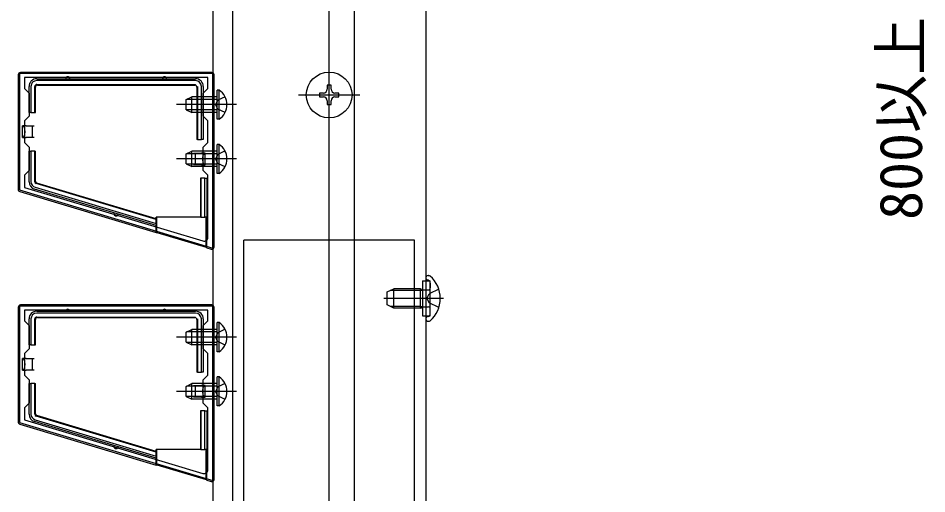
# Model space of a CAD drawing. Units: millimetres, scale not verified. Extents: x -875 to 875, y -1300 to 1292.
# Drawn here: x -685.3 to -450.7, y 461 to 583.7 of the extents above; entities that cross this region are included whole.
import ezdxf
from ezdxf.enums import TextEntityAlignment as Align

# ---------------------------------------------------------------- set-up
doc = ezdxf.new("R2010")
doc.units = ezdxf.units.MM
doc.header["$LTSCALE"] = 8
for name, color, linetype in [('0-2_YKK_11', 7, 'Continuous'), ('0-3_YKK_12', 2, 'Continuous'), ('0-4_YKK_13', 4, 'Continuous'), ('0-5_YKK_D', 6, 'Continuous'), ('0-7_YSS_K', 3, 'Continuous')]:
    doc.layers.add(name, color=color, linetype=linetype)
doc.styles.add('ＭＳ ゴシック', font='')
doc.styles.get('ＭＳ ゴシック').set_extended_font_data('MS Gothic')

msp = doc.modelspace()

# ---------------------------------------------------------------- linework, layer by layer
at = {"layer": '0-2_YKK_11'}
for p, q in [((-683.7, 540.058), (-637.587, 526.224)), ((-683.7, 480.058), (-637.587, 466.224))]:
    msp.add_line(p, q, dxfattribs=at)
for points in [[(-685, 539.404), (-635, 524.404), (-635, 569.404), (-685, 569.404)], [(-685, 479.404), (-635, 464.404), (-635, 509.404), (-685, 509.404)]]:
    msp.add_lwpolyline(points, close=True, dxfattribs=at)
for points in [[(-636.3, 527.182), (-636.3, 543.204), (-637.5, 544.404), (-637.5, 550.404), (-636.3, 551.604), (-636.3, 557.204), (-637.5, 558.404), (-637.5, 564.404), (-636.3, 565.604), (-636.3, 568.404), (-683.7, 568.404), (-683.7, 565.604), (-682.5, 564.404), (-682.5, 558.404), (-683.7, 557.204), (-683.7, 551.604), (-682.5, 550.404), (-682.5, 544.404), (-683.7, 543.204), (-683.7, 540.058)], [(-636.3, 467.182), (-636.3, 483.204), (-637.5, 484.404), (-637.5, 490.404), (-636.3, 491.604), (-636.3, 497.204), (-637.5, 498.404), (-637.5, 504.404), (-636.3, 505.604), (-636.3, 508.404), (-683.7, 508.404), (-683.7, 505.604), (-682.5, 504.404), (-682.5, 498.404), (-683.7, 497.204), (-683.7, 491.604), (-682.5, 490.404), (-682.5, 484.404), (-683.7, 483.204), (-683.7, 480.058)]]:
    msp.add_lwpolyline(points, dxfattribs=at)
for centre in [(-637.3, 527.182), (-637.3, 467.182)]:
    msp.add_arc(centre, 1, 253.30075, 359.99999, dxfattribs=at)
at = {"layer": '0-3_YKK_12'}
for p, q in [((-580, 959.904), (-580, 149.404)), ((-635, 958.404), (-635, 149.904)), ((-598.5, 958.404), (-598.5, 149.904))]:
    msp.add_line(p, q, dxfattribs=at)
msp.add_lwpolyline([(-630, 959.904), (-630, 149.404), (-580, 149.404)], dxfattribs=at)
at = {"layer": '0-4_YKK_13'}
for p, q in [((-605, 556.004), (-605, 571.804)), ((-685.3, 569.105), (-685.3, 539.549)), ((-635.299, 569.704), (-684.701, 569.704)), ((-647.5, 568.104), (-639.5, 568.104)), ((-634.7, 524.709), (-634.7, 569.105)), ((-682.5, 559.404), (-682.5, 566.104)), ((-682, 566.104), (-682, 559.404)), ((-681, 559.404), (-681, 566.104)), ((-680.843, 559.404), (-680.843, 565.946)), ((-639.5, 567.604), (-680.5, 567.604)), ((-680.5, 566.604), (-639.5, 566.604)), ((-680.343, 566.446), (-639.657, 566.446)), ((-639.157, 565.946), (-639.157, 552.404)), ((-639, 566.104), (-639, 552.404)), ((-638, 552.404), (-638, 566.104)), ((-641.9, 562.704), (-640.5, 563.404)), ((-633.9, 563.404), (-640.5, 563.404)), ((-633.9, 557.654), (-633.9, 565.154)), ((-612.9, 563.904), (-597.1, 563.904)), ((-603.5, 563.404), (-602.5, 563.404)), ((-628.9, 561.404), (-644.4, 561.404)), ((-641.9, 560.104), (-641.9, 562.704)), ((-633.9, 562.749), (-641.809, 562.749)), ((-682, 559.404), (-682.5, 559.404)), ((-682, 559.404), (-681, 559.404)), ((-681, 559.404), (-680.843, 559.404)), ((-641.9, 560.104), (-640.5, 559.404)), ((-633.9, 560.058), (-641.809, 560.058)), ((-633.391, 557.654), (-633.9, 557.654)), ((-683.2, 555.904), (-684.2, 555.904)), ((-684.2, 552.904), (-684.2, 555.904)), ((-681.7, 555.904), (-681.2, 555.904)), ((-684.2, 552.904), (-683.2, 552.904)), ((-681.2, 552.904), (-681.7, 552.904)), ((-639, 552.404), (-639.157, 552.404)), ((-639, 552.404), (-638, 552.404)), ((-682, 549.404), (-682, 541.525)), ((-681, 549.404), (-682, 549.404)), ((-680.843, 541.642), (-680.843, 549.404)), ((-641.9, 548.704), (-640.5, 549.404)), ((-633.9, 549.404), (-640.5, 549.404)), ((-633.9, 543.654), (-633.9, 551.154)), ((-628.9, 547.404), (-644.4, 547.404)), ((-641.9, 546.104), (-641.9, 548.704)), ((-633.9, 548.749), (-641.809, 548.749)), ((-640, 548.904), (-639.5, 548.904)), ((-639.5, 548.904), (-638, 548.904)), ((-639.5, 547.404), (-639.5, 548.904)), ((-639.5, 545.904), (-639.5, 547.404)), ((-637, 548.904), (-638, 548.904)), ((-637, 545.904), (-637, 548.904)), ((-641.9, 546.104), (-640.5, 545.404)), ((-633.9, 546.058), (-641.809, 546.058)), ((-639.5, 545.904), (-640, 545.904)), ((-638, 545.904), (-639.5, 545.904)), ((-638, 545.904), (-637, 545.904)), ((-638.257, 542.404), (-638.257, 532.404)), ((-638.1, 542.404), (-638.257, 542.404)), ((-638.1, 542.404), (-638.1, 532.404)), ((-637.1, 542.404), (-636.6, 542.404)), ((-633.391, 543.654), (-633.9, 543.654)), ((-680.932, 540.088), (-649.7, 530.707)), ((-649.7, 531.751), (-680.644, 541.046)), ((-649.7, 531.915), (-680.487, 541.163)), ((-684.873, 538.975), (-649.7, 528.409)), ((-649.7, 531.915), (-649.7, 532.404)), ((-638.257, 532.404), (-649.7, 532.404)), ((-649.7, 531.751), (-649.7, 531.915)), ((-649.7, 530.707), (-649.7, 531.751)), ((-649.7, 530.707), (-649.7, 530.185)), ((-649.5, 528.445), (-649.5, 532.404)), ((-638.1, 532.404), (-638.257, 532.404)), ((-638.1, 532.404), (-637.1, 532.404)), ((-636.6, 532.404), (-637.1, 532.404)), ((-636.8, 524.63), (-636.8, 532.404)), ((-636.6, 524.474), (-636.6, 532.404)), ((-649.7, 528.409), (-649.7, 530.185)), ((-583, 526.404), (-627, 526.404)), ((-636.8, 524.63), (-636.6, 524.474)), ((-636.6, 524.474), (-635.471, 524.135)), ((-580, 516.654), (-580, 506.153)), ((-579.426, 516.096), (-579.671, 516.185)), ((-579.455, 517.304), (-579.257, 517.304)), ((-590, 513.104), (-588.3, 513.904)), ((-588.3, 508.904), (-588.3, 513.904)), ((-581.4, 513.904), (-588.3, 513.904)), ((-581.4, 508.904), (-581.4, 513.904)), ((-580.9, 515.904), (-578.9, 515.904)), ((-578.9, 506.904), (-578.9, 515.904)), ((-578.9, 515.344), (-578.9, 514.104)), ((-581.4, 513.471), (-589.22, 513.471)), ((-579.744, 511.404), (-579.135, 512.549)), ((-576.674, 513.775), (-579.135, 512.549)), ((-635.299, 509.704), (-684.701, 509.704)), ((-575.496, 511.404), (-590.913, 511.404)), ((-581.4, 509.337), (-589.22, 509.337)), ((-579.744, 511.404), (-579.135, 510.259)), ((-576.674, 509.032), (-579.135, 510.259)), ((-685.3, 509.105), (-685.3, 479.549)), ((-639.5, 507.604), (-680.5, 507.604)), ((-647.5, 508.104), (-639.5, 508.104)), ((-634.7, 464.709), (-634.7, 509.105)), ((-581.4, 508.904), (-588.3, 508.904)), ((-578.9, 507.463), (-578.9, 508.704)), ((-682.5, 499.404), (-682.5, 506.104)), ((-682, 506.104), (-682, 499.404)), ((-681, 499.404), (-681, 506.104)), ((-680.843, 499.404), (-680.843, 505.946)), ((-680.5, 506.604), (-639.5, 506.604)), ((-680.343, 506.446), (-639.657, 506.446)), ((-639.157, 505.946), (-639.157, 492.404)), ((-639, 506.104), (-639, 492.404)), ((-638, 492.404), (-638, 506.104)), ((-633.9, 497.654), (-633.9, 505.154)), ((-580, 506.153), (-580, 506.049)), ((-579.426, 506.712), (-579.671, 506.623)), ((-579.455, 505.504), (-579.257, 505.504)), ((-641.9, 502.704), (-640.5, 503.404)), ((-641.9, 500.104), (-641.9, 502.704)), ((-633.9, 502.749), (-641.809, 502.749)), ((-633.9, 503.404), (-640.5, 503.404)), ((-628.9, 501.404), (-644.4, 501.404)), ((-641.9, 500.104), (-640.5, 499.404)), ((-633.9, 500.058), (-641.809, 500.058)), ((-682, 499.404), (-682.5, 499.404)), ((-682, 499.404), (-681, 499.404)), ((-681, 499.404), (-680.843, 499.404)), ((-633.391, 497.654), (-633.9, 497.654)), ((-683.2, 495.904), (-684.2, 495.904)), ((-684.2, 492.904), (-684.2, 495.904)), ((-681.7, 495.904), (-681.2, 495.904)), ((-684.2, 492.904), (-683.2, 492.904)), ((-681.2, 492.904), (-681.7, 492.904)), ((-639, 492.404), (-639.157, 492.404)), ((-639, 492.404), (-638, 492.404)), ((-633.9, 483.654), (-633.9, 491.154)), ((-682, 489.404), (-682, 481.525)), ((-681, 489.404), (-682, 489.404)), ((-680.843, 481.642), (-680.843, 489.404)), ((-641.9, 488.704), (-640.5, 489.404)), ((-641.9, 486.104), (-641.9, 488.704)), ((-633.9, 488.749), (-641.809, 488.749)), ((-633.9, 489.404), (-640.5, 489.404)), ((-640, 488.904), (-639.5, 488.904)), ((-639.5, 488.904), (-638, 488.904)), ((-639.5, 487.404), (-639.5, 488.904)), ((-637, 488.904), (-638, 488.904)), ((-637, 485.904), (-637, 488.904)), ((-628.9, 487.404), (-644.4, 487.404)), ((-641.9, 486.104), (-640.5, 485.404)), ((-633.9, 486.058), (-641.809, 486.058)), ((-639.5, 485.904), (-640, 485.904)), ((-639.5, 485.904), (-639.5, 487.404)), ((-638, 485.904), (-639.5, 485.904)), ((-638, 485.904), (-637, 485.904)), ((-633.391, 483.654), (-633.9, 483.654)), ((-649.7, 471.751), (-680.644, 481.046)), ((-649.7, 471.915), (-680.487, 481.163)), ((-638.257, 482.404), (-638.257, 472.404)), ((-638.1, 482.404), (-638.257, 482.404)), ((-638.1, 482.404), (-638.1, 472.404)), ((-637.1, 482.404), (-636.6, 482.404)), ((-684.873, 478.975), (-649.7, 468.409)), ((-680.932, 480.088), (-649.7, 470.707)), ((-649.7, 471.915), (-649.7, 472.404)), ((-638.257, 472.404), (-649.7, 472.404)), ((-649.7, 471.751), (-649.7, 471.915)), ((-649.7, 470.707), (-649.7, 471.751)), ((-649.5, 468.445), (-649.5, 472.404)), ((-638.1, 472.404), (-638.257, 472.404)), ((-638.1, 472.404), (-637.1, 472.404)), ((-636.6, 472.404), (-637.1, 472.404)), ((-636.8, 464.63), (-636.8, 472.404)), ((-636.6, 464.474), (-636.6, 472.404)), ((-649.7, 470.707), (-649.7, 470.185)), ((-649.7, 468.409), (-649.7, 470.185)), ((-636.8, 464.63), (-636.6, 464.474)), ((-636.6, 464.474), (-635.471, 464.135))]:
    msp.add_line(p, q, dxfattribs=at)
for points in [[(-680.5, 568.104), (-672.5, 568.104), (-647.5, 568.104)], [(-637.5, 566.104), (-637.5, 552.404), (-638, 552.404)], [(-604.5, 565.404), (-604.5, 566.404), (-605.5, 566.404), (-605.5, 565.404)], [(-633.9, 559.404), (-640.5, 559.404), (-640.5, 563.404)], [(-631.891, 563.454), (-633.746, 562.549), (-634.355, 561.404)], [(-633.391, 557.654), (-633.391, 565.154), (-633.9, 565.154)], [(-606.5, 564.404), (-607.5, 564.404), (-607.5, 563.404), (-606.5, 563.404)], [(-602.5, 563.404), (-602.5, 564.404), (-603.5, 564.404)], [(-631.891, 559.354), (-633.746, 560.259), (-634.355, 561.404)], [(-605.5, 562.404), (-605.5, 561.404), (-604.5, 561.404), (-604.5, 562.404)], [(-683.2, 555.904), (-681.7, 555.904), (-681.7, 554.404), (-681.7, 552.904), (-683.2, 552.904)], [(-682.5, 541.525), (-682.5, 549.404), (-682, 549.404)], [(-681, 541.525), (-681, 549.404), (-680.843, 549.404)], [(-633.9, 545.404), (-640.5, 545.404), (-640.5, 549.404)], [(-631.891, 549.454), (-633.746, 548.549), (-634.355, 547.404)], [(-633.391, 543.654), (-633.391, 551.154), (-633.9, 551.154)], [(-631.891, 545.354), (-633.746, 546.259), (-634.355, 547.404)], [(-637.1, 532.404), (-637.1, 542.404), (-638.1, 542.404)], [(-636.6, 542.404), (-636.6, 537.404), (-636.6, 532.404)], [(-649.7, 530.185), (-660, 533.279), (-681.075, 539.61)], [(-649.7, 528.409), (-649.5, 528.445), (-636.8, 524.63)], [(-627, 130.609), (-627, 143.065), (-627, 526.404)], [(-583, 129.926), (-583, 139.398), (-583, 526.404)], [(-580, 516.758), (-580, 516.654), (-580, 516.304)], [(-581.4, 513.904), (-580.9, 513.734), (-580.514, 513.604)], [(-580.9, 515.904), (-580.9, 506.904), (-578.9, 506.904)], [(-588.3, 508.904), (-590, 509.704), (-590, 513.104)], [(-581.4, 513.471), (-580.9, 513.531), (-580.3, 513.604)], [(-580.514, 513.604), (-580, 513.604), (-579.4, 513.604)], [(-581.4, 509.337), (-580.9, 509.276), (-580.3, 509.204)], [(-581.4, 508.904), (-580.9, 509.073), (-580.514, 509.204)], [(-580.514, 509.204), (-580, 509.204), (-579.4, 509.204)], [(-680.5, 508.104), (-672.5, 508.104), (-647.5, 508.104)], [(-637.5, 506.104), (-637.5, 492.404), (-638, 492.404)], [(-633.391, 497.654), (-633.391, 505.154), (-633.9, 505.154)], [(-633.9, 499.404), (-640.5, 499.404), (-640.5, 503.404)], [(-631.891, 503.454), (-633.746, 502.549), (-634.355, 501.404)], [(-631.891, 499.354), (-633.746, 500.259), (-634.355, 501.404)], [(-683.2, 495.904), (-681.7, 495.904), (-681.7, 494.404), (-681.7, 492.904), (-683.2, 492.904)], [(-633.391, 483.654), (-633.391, 491.154), (-633.9, 491.154)], [(-682.5, 481.525), (-682.5, 489.404), (-682, 489.404)], [(-681, 481.525), (-681, 489.404), (-680.843, 489.404)], [(-633.9, 485.404), (-640.5, 485.404), (-640.5, 489.404)], [(-631.891, 489.454), (-633.746, 488.549), (-634.355, 487.404)], [(-631.891, 485.354), (-633.746, 486.259), (-634.355, 487.404)], [(-637.1, 472.404), (-637.1, 482.404), (-638.1, 482.404)], [(-636.6, 482.404), (-636.6, 477.404), (-636.6, 472.404)], [(-649.7, 470.185), (-660, 473.279), (-681.075, 479.61)], [(-649.7, 468.409), (-649.5, 468.445), (-636.8, 464.63)]]:
    msp.add_lwpolyline(points, dxfattribs=at)
msp.add_circle((-605, 563.904), 5.9, dxfattribs=at)
for centre, radius, start, end in [((-680.5, 566.104), 2, 90, 180), ((-672.5, 568.104), 0.5, 0, 180), ((-647.5, 568.104), 0.5, 0, 180), ((-639.5, 566.104), 2, 0, 90), ((-680.5, 566.104), 1.5, 90, 180), ((-639.5, 566.104), 1.5, 0, 90), ((-635.927, 561.404), 4.527, 304.06671, 55.93329), ((-606.5, 565.404), 1, 270, 0), ((-606.5, 562.404), 1, 0, 90), ((-603.5, 565.404), 1, 180, 270), ((-603.5, 562.404), 1, 90, 180), ((-635.927, 547.404), 4.527, 304.06671, 55.93329), ((-680.5, 541.525), 2, 180, 253.27998), ((-680.5, 541.525), 1.5, 180, 253.27998), ((-636.6, 537.404), 0.3, 270, 90), ((-660, 533.279), 0.6, 163.27998, 343.27998), ((-579.455, 516.758), 0.545, 90, 180), ((-579.5, 516.654), 0.5, 180, 250), ((-579.257, 516.754), 0.55, 48.43917, 90), ((-584, 511.404), 7.7, 311.56083, 48.43917), ((-579.7, 515.344), 0.8, 0, 70), ((-579.4, 514.104), 0.5, 270, 0), ((-579.4, 508.704), 0.5, 0, 90), ((-680.5, 506.104), 2, 90, 180), ((-680.5, 506.104), 1.5, 90, 180), ((-672.5, 508.104), 0.5, 0, 180), ((-647.5, 508.104), 0.5, 0, 180), ((-639.5, 506.104), 2, 0, 90), ((-639.5, 506.104), 1.5, 0, 90), ((-579.7, 507.463), 0.8, 290, 0), ((-635.927, 501.404), 4.527, 304.06671, 55.93329), ((-579.5, 506.153), 0.5, 110, 180), ((-579.455, 506.049), 0.545, 180, 270), ((-579.257, 506.054), 0.55, 270, 311.56083), ((-635.927, 487.404), 4.527, 304.06671, 55.93329), ((-680.5, 481.525), 2, 180, 253.27998), ((-680.5, 481.525), 1.5, 180, 253.27998), ((-636.6, 477.404), 0.3, 270, 90), ((-660, 473.279), 0.6, 163.27998, 343.27998)]:
    msp.add_arc(centre, radius, start, end, dxfattribs=at)
for centre, major_axis, ratio, start_param, end_param in [((-684.699, 569.102), (0.426, -0.426), 0.99628, 2.358058, 3.9251274), ((-635.301, 569.102), (-0.426, -0.426), 0.99628, 2.358058, 3.9251274), ((-680.5, 566.104), (-0.354, 0.354), 0.999924, 5.4978252, 7.0685454), ((-680.343, 565.946), (-0.354, 0.354), 0.999924, 5.4978252, 7.0685454), ((-639.657, 565.946), (0.354, 0.354), 0.999924, 5.4978252, 7.0685454), ((-684.2, 554.404), (0, 1.5), 0.466667, 3.1415927, 6.2831853), ((-637, 547.404), (0, 1.5), 0.466667, 6.2831853, 9.424778), ((-680.5, 541.525), (-0.401, -0.298), 0.999941, 5.6437252, 6.9226455), ((-680.343, 541.642), (-0.401, -0.298), 0.999941, 5.6437252, 6.9226455), ((-684.699, 539.551), (0.483, 0.359), 0.997108, 2.5034907, 3.7796946), ((-635.301, 524.712), (-0.36, 0.484), 0.994789, 2.2127884, 4.0703969), ((-684.699, 509.102), (0.426, -0.426), 0.99628, 2.358058, 3.9251274), ((-635.301, 509.102), (-0.426, -0.426), 0.99628, 2.358058, 3.9251274), ((-680.5, 506.104), (-0.354, 0.354), 0.999924, 5.4978252, 7.0685454), ((-680.343, 505.946), (-0.354, 0.354), 0.999924, 5.4978252, 7.0685454), ((-639.657, 505.946), (0.354, 0.354), 0.999924, 5.4978252, 7.0685454), ((-684.2, 494.404), (0, 1.5), 0.466667, 3.1415927, 6.2831853), ((-637, 487.404), (0, 1.5), 0.466667, 6.2831853, 9.424778), ((-680.5, 481.525), (-0.401, -0.298), 0.999941, 5.6437252, 6.9226455), ((-680.343, 481.642), (-0.401, -0.298), 0.999941, 5.6437252, 6.9226455), ((-684.699, 479.551), (0.483, 0.359), 0.997108, 2.5034907, 3.7796946), ((-635.301, 464.712), (-0.36, 0.484), 0.994789, 2.2127884, 4.0703969)]:
    msp.add_ellipse(centre, major_axis=major_axis, ratio=ratio, start_param=start_param, end_param=end_param, dxfattribs=at)
for centre in [(-639.096, 561.404), (-639.096, 501.404)]:
    msp.add_ellipse(centre, major_axis=(0, 2.25), ratio=0.008727, dxfattribs=at)
at = {"layer": '0-7_YSS_K'}
msp.add_line((-605, 1.404), (-605, 1009.689), dxfattribs=at)

# ---------------------------------------------------------------- texts
at = {"layer": '0-5_YKK_D', "style": 'ＭＳ ゴシック'}
msp.add_text('800以上', height=11, rotation=90, dxfattribs=at).set_placement((-448.619, 531.648), align=Align.BOTTOM_LEFT)

doc.saveas('drawing.dxf')
